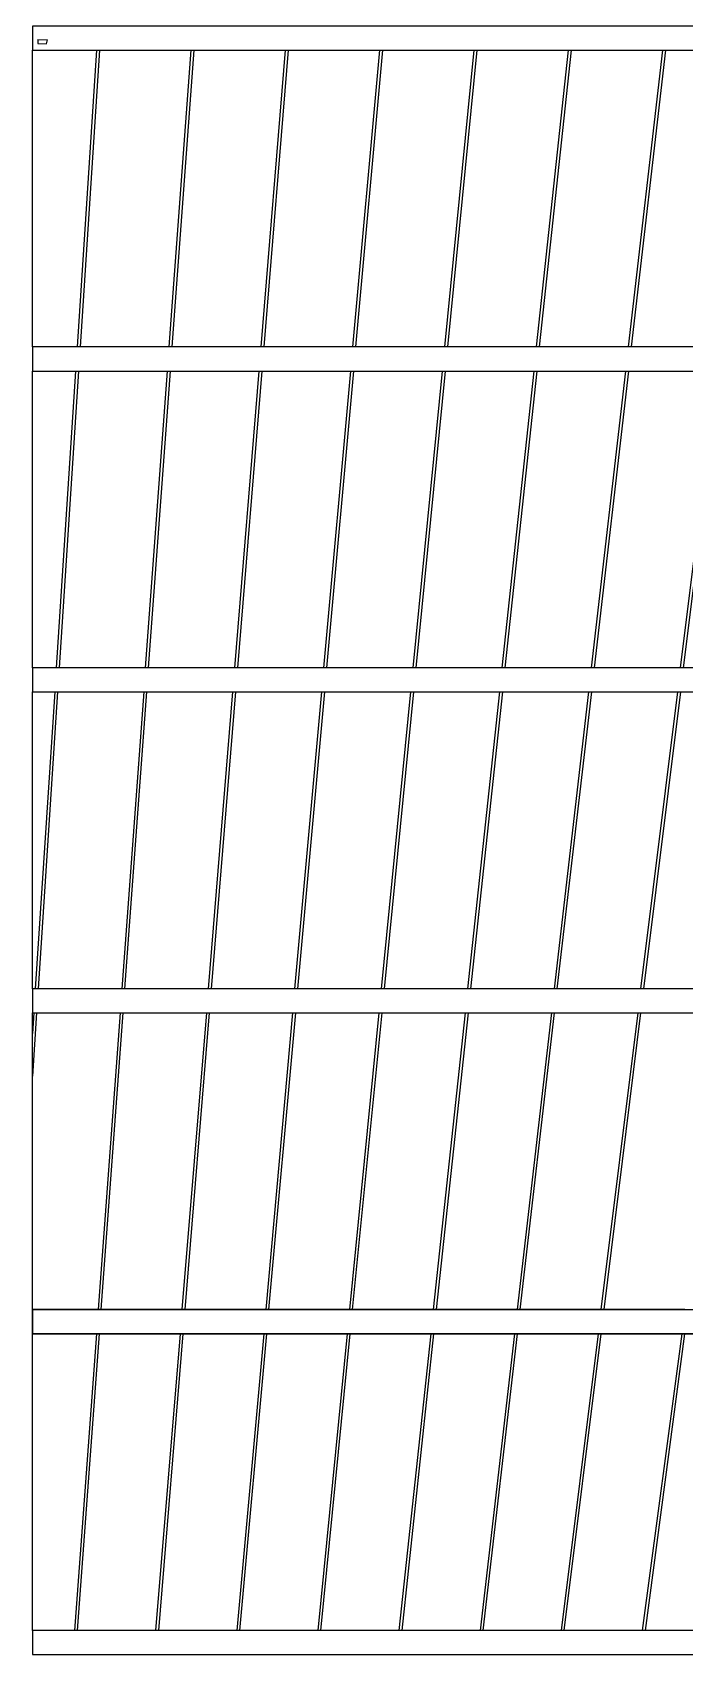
# Model space of a CAD drawing. Header units: millimetres. Extents: x 90964 to 877642, y 656808 to 1438307.
# Drawn here: x 846388 to 854512, y 1229727 to 1249947 of the extents above; entities that cross this region are included whole.
import ezdxf

# ---------------------------------------------------------------- set-up
doc = ezdxf.new("R2010")
doc.units = ezdxf.units.MM
doc.header["$LTSCALE"] = 300
doc.layers.add('ProfileEdges', color=7, linetype='Continuous')
doc.layers.add('SectionCutEdges', color=7, linetype='Continuous')

msp = doc.modelspace()

# ---------------------------------------------------------------- linework, layer by layer
at = {"color": 251}
for p, q in [((847186.4, 1249726.5), (846943.4, 1246026.5)), ((847224.5, 1249726.5), (846981.5, 1246026.5)), ((848361.5, 1249726.5), (848087.6, 1246026.5)), ((848399.6, 1249726.5), (848125.7, 1246026.5)), ((849536.6, 1249726.5), (849231.8, 1246026.5)), ((849574.7, 1249726.5), (849269.9, 1246026.5)), ((850711.8, 1249726.5), (850376, 1246026.5)), ((850749.8, 1249726.5), (850414.1, 1246026.5)), ((851886.9, 1249726.5), (851520.2, 1246026.5)), ((851925, 1249726.5), (851558.3, 1246026.5)), ((853062, 1249726.5), (852664.5, 1246026.5)), ((853100.1, 1249726.5), (852702.6, 1246026.5)), ((854237.2, 1249726.5), (853808.7, 1246026.5)), ((854275.3, 1249726.5), (853846.8, 1246026.5)), ((846926, 1245726.5), (846683, 1242026.5)), ((846963, 1245726.5), (846720.1, 1242026.5)), ((848067.7, 1245726.5), (847793.8, 1242026.5)), ((848104.7, 1245726.5), (847830.8, 1242026.5)), ((849209.4, 1245726.5), (848904.6, 1242026.5)), ((849246.4, 1245726.5), (848941.6, 1242026.5)), ((850351.1, 1245726.5), (850015.3, 1242026.5)), ((850388.1, 1245726.5), (850052.4, 1242026.5)), ((851492.8, 1245726.5), (851126.1, 1242026.5)), ((851529.8, 1245726.5), (851163.2, 1242026.5)), ((852634.5, 1245726.5), (852236.9, 1242026.5)), ((852671.6, 1245726.5), (852274, 1242026.5)), ((853776.2, 1245726.5), (853347.7, 1242026.5)), ((853813.3, 1245726.5), (853384.8, 1242026.5)), ((854918, 1245726.5), (854458.6, 1242026.5)), ((854955, 1245726.5), (854495.6, 1242026.5)), ((846665.6, 1241726.5), (846422.6, 1238026.5)), ((846701.5, 1241726.5), (846458.6, 1238026.5)), ((847773.8, 1241726.5), (847499.9, 1238026.5)), ((847809.8, 1241726.5), (847535.9, 1238026.5)), ((848882.1, 1241726.5), (848577.3, 1238026.5)), ((848918.1, 1241726.5), (848613.2, 1238026.5)), ((849990.4, 1241726.5), (849654.6, 1238026.5)), ((850026.3, 1241726.5), (849690.6, 1238026.5)), ((851098.7, 1241726.5), (850732, 1238026.5)), ((851134.6, 1241726.5), (850768, 1238026.5)), ((852207, 1241726.5), (851809.4, 1238026.5)), ((852242.9, 1241726.5), (851845.3, 1238026.5)), ((853315.3, 1241726.5), (852886.8, 1238026.5)), ((853351.2, 1241726.5), (852922.7, 1238026.5)), ((854423.6, 1241726.5), (853964.1, 1238026.5)), ((854459.5, 1241726.5), (854000.1, 1238026.5)), ((846440, 1237726.5), (846388.1, 1236937.1)), ((846405.1, 1237726.5), (846388.1, 1237467.7)), ((847480, 1237726.5), (847206.1, 1234026.5)), ((847514.8, 1237726.5), (847240.9, 1234026.5)), ((848554.8, 1237726.5), (848250, 1234026.5)), ((848589.6, 1237726.5), (848284.8, 1234026.5)), ((849629.6, 1237726.5), (849293.9, 1234026.5)), ((849664.5, 1237726.5), (849328.7, 1234026.5)), ((850704.5, 1237726.5), (850337.8, 1234026.5)), ((850739.3, 1237726.5), (850372.7, 1234026.5)), ((851779.4, 1237726.5), (851381.8, 1234026.5)), ((851814.2, 1237726.5), (851416.6, 1234026.5)), ((852854.2, 1237726.5), (852425.7, 1234026.5)), ((852889.1, 1237726.5), (852460.6, 1234026.5)), ((853929.1, 1237726.5), (853469.7, 1234026.5)), ((853963.9, 1237726.5), (853504.5, 1234026.5)), ((847186, 1233726.5), (846912.1, 1230026.5)), ((847219.7, 1233726.5), (846945.8, 1230026.5)), ((848227.4, 1233726.5), (847922.6, 1230026.5)), ((848261.1, 1233726.5), (847956.3, 1230026.5)), ((849268.9, 1233726.5), (848933.1, 1230026.5)), ((849302.6, 1233726.5), (848966.8, 1230026.5)), ((850310.3, 1233726.5), (849943.6, 1230026.5)), ((850344, 1233726.5), (849977.3, 1230026.5)), ((851351.7, 1233726.5), (850954.2, 1230026.5)), ((851385.4, 1233726.5), (850987.8, 1230026.5)), ((852393.2, 1233726.5), (851964.7, 1230026.5)), ((852426.9, 1233726.5), (851998.4, 1230026.5)), ((853434.6, 1233726.5), (852975.2, 1230026.5)), ((853468.3, 1233726.5), (853008.9, 1230026.5)), ((854476.1, 1233726.5), (853985.7, 1230026.5)), ((854509.8, 1233726.5), (854019.4, 1230026.5))]:
    msp.add_line(p, q, dxfattribs=at)
at = {"layer": 'ProfileEdges'}
for points in [[(864287.2, 1250026.5), (846388.1, 1250026.5), (846388.1, 1249726.5), (864287.2, 1249726.5)], [(864670.8, 1246026.5), (846388.1, 1246026.5), (846388.1, 1245726.5), (864670.8, 1245726.5)], [(865074.8, 1242026.5), (846388.1, 1242026.5), (846388.1, 1241726.5), (865074.8, 1241726.5)], [(865756.2, 1238026.5), (846388.1, 1238026.5), (846388.1, 1237726.5), (865756.2, 1237726.5)], [(846388.1, 1234026.5), (866230.9, 1234026.5), (866230.9, 1233726.5), (846388.1, 1233726.5)], [(866732.4, 1230026.5), (846388.1, 1230026.5), (846388.1, 1229726.5), (866732.4, 1229726.5)]]:
    msp.add_lwpolyline(points, close=True, dxfattribs=at)
at = {"layer": 'SectionCutEdges', "color": 251}
for p, q in [((846388.1, 1250026.5), (846388.1, 1249726.5)), ((846454, 1249859), (846454, 1249808.8)), ((846454, 1249859), (846576.2, 1249855.2)), ((846564.5, 1249805.4), (846576.2, 1249855.2)), ((846388.1, 1246026.5), (846388.1, 1249726.5)), ((846388.1, 1249726.5), (847114.2, 1249726.5)), ((846454, 1249808.8), (846564.5, 1249805.4)), ((847114.2, 1249726.5), (847139.9, 1249726.5)), ((847139.9, 1249726.5), (847186.4, 1249726.5)), ((847186.4, 1249726.5), (847224.5, 1249726.5)), ((847224.5, 1249726.5), (848289.2, 1249726.5)), ((848289.2, 1249726.5), (848317.2, 1249726.5)), ((848317.2, 1249726.5), (848361.5, 1249726.5)), ((848361.5, 1249726.5), (848399.6, 1249726.5)), ((848399.6, 1249726.5), (849464.2, 1249726.5)), ((849464.2, 1249726.5), (849494.6, 1249726.5)), ((849494.6, 1249726.5), (849536.6, 1249726.5)), ((849536.6, 1249726.5), (849574.7, 1249726.5)), ((849574.7, 1249726.5), (850639.2, 1249726.5)), ((850639.2, 1249726.5), (850671.9, 1249726.5)), ((850671.9, 1249726.5), (850711.8, 1249726.5)), ((850711.8, 1249726.5), (850749.8, 1249726.5)), ((850749.8, 1249726.5), (851814.2, 1249726.5)), ((851814.2, 1249726.5), (851849.3, 1249726.5)), ((851849.3, 1249726.5), (851886.9, 1249726.5)), ((851886.9, 1249726.5), (851925, 1249726.5)), ((851925, 1249726.5), (852989.2, 1249726.5)), ((852989.2, 1249726.5), (853026.7, 1249726.5)), ((853026.7, 1249726.5), (853062, 1249726.5)), ((853062, 1249726.5), (853100.1, 1249726.5)), ((853100.1, 1249726.5), (854164.3, 1249726.5)), ((854164.3, 1249726.5), (854204.1, 1249726.5)), ((854204.1, 1249726.5), (854237.2, 1249726.5)), ((854237.2, 1249726.5), (854275.3, 1249726.5)), ((854275.3, 1249726.5), (855339.3, 1249726.5)), ((846388.1, 1246026.5), (846388.1, 1245726.5)), ((846885.4, 1246026.5), (846388.1, 1246026.5)), ((846894.5, 1246026.5), (846885.4, 1246026.5)), ((846943.4, 1246026.5), (846894.5, 1246026.5)), ((846981.5, 1246026.5), (846943.4, 1246026.5)), ((848029.5, 1246026.5), (846981.5, 1246026.5)), ((848038.7, 1246026.5), (848029.5, 1246026.5)), ((848087.6, 1246026.5), (848038.7, 1246026.5)), ((848125.7, 1246026.5), (848087.6, 1246026.5)), ((849173.6, 1246026.5), (848125.7, 1246026.5)), ((849182.8, 1246026.5), (849173.6, 1246026.5)), ((849231.8, 1246026.5), (849182.8, 1246026.5)), ((849269.9, 1246026.5), (849231.8, 1246026.5)), ((850317.7, 1246026.5), (849269.9, 1246026.5)), ((850326.9, 1246026.5), (850317.7, 1246026.5)), ((850376, 1246026.5), (850326.9, 1246026.5)), ((850414.1, 1246026.5), (850376, 1246026.5)), ((851461.8, 1246026.5), (850414.1, 1246026.5)), ((851471.1, 1246026.5), (851461.8, 1246026.5)), ((851520.2, 1246026.5), (851471.1, 1246026.5)), ((851558.3, 1246026.5), (851520.2, 1246026.5)), ((852605.9, 1246026.5), (851558.3, 1246026.5)), ((852615.2, 1246026.5), (852605.9, 1246026.5)), ((852664.5, 1246026.5), (852615.2, 1246026.5)), ((852702.6, 1246026.5), (852664.5, 1246026.5)), ((853750, 1246026.5), (852702.6, 1246026.5)), ((853759.3, 1246026.5), (853750, 1246026.5)), ((853808.7, 1246026.5), (853759.3, 1246026.5)), ((853846.8, 1246026.5), (853808.7, 1246026.5)), ((854894.1, 1246026.5), (853846.8, 1246026.5)), ((846388.1, 1242026.5), (846388.1, 1245726.5)), ((846388.1, 1245726.5), (846851.2, 1245726.5)), ((846851.2, 1245726.5), (846878.2, 1245726.5)), ((846878.2, 1245726.5), (846926, 1245726.5)), ((846926, 1245726.5), (846963, 1245726.5)), ((846963, 1245726.5), (847992.8, 1245726.5)), ((847992.8, 1245726.5), (848022.3, 1245726.5)), ((848022.3, 1245726.5), (848067.7, 1245726.5)), ((848067.7, 1245726.5), (848104.7, 1245726.5)), ((848104.7, 1245726.5), (849134.4, 1245726.5)), ((849134.4, 1245726.5), (849166.3, 1245726.5)), ((849166.3, 1245726.5), (849209.4, 1245726.5)), ((849209.4, 1245726.5), (849246.4, 1245726.5)), ((849246.4, 1245726.5), (850276, 1245726.5)), ((850276, 1245726.5), (850310.3, 1245726.5)), ((850310.3, 1245726.5), (850351.1, 1245726.5)), ((850351.1, 1245726.5), (850388.1, 1245726.5)), ((850388.1, 1245726.5), (851417.6, 1245726.5)), ((851417.6, 1245726.5), (851454.3, 1245726.5)), ((851454.3, 1245726.5), (851492.8, 1245726.5)), ((851492.8, 1245726.5), (851529.8, 1245726.5)), ((851529.8, 1245726.5), (852559.2, 1245726.5)), ((852559.2, 1245726.5), (852598.4, 1245726.5)), ((852598.4, 1245726.5), (852634.5, 1245726.5)), ((852634.5, 1245726.5), (852671.6, 1245726.5)), ((852671.6, 1245726.5), (853700.7, 1245726.5)), ((853700.7, 1245726.5), (853742.4, 1245726.5)), ((853742.4, 1245726.5), (853776.2, 1245726.5)), ((853776.2, 1245726.5), (853813.3, 1245726.5)), ((853813.3, 1245726.5), (854842.3, 1245726.5)), ((846388.1, 1242026.5), (846388.1, 1241726.5)), ((846622.9, 1242026.5), (846388.1, 1242026.5)), ((846632.4, 1242026.5), (846622.9, 1242026.5)), ((846683, 1242026.5), (846632.4, 1242026.5)), ((846720.1, 1242026.5), (846683, 1242026.5)), ((847733.6, 1242026.5), (846720.1, 1242026.5)), ((847743.1, 1242026.5), (847733.6, 1242026.5)), ((847793.8, 1242026.5), (847743.1, 1242026.5)), ((847830.8, 1242026.5), (847793.8, 1242026.5)), ((848844.3, 1242026.5), (847830.8, 1242026.5)), ((848853.8, 1242026.5), (848844.3, 1242026.5)), ((848904.6, 1242026.5), (848853.8, 1242026.5)), ((848941.6, 1242026.5), (848904.6, 1242026.5)), ((849955, 1242026.5), (848941.6, 1242026.5)), ((849964.5, 1242026.5), (849955, 1242026.5)), ((850015.3, 1242026.5), (849964.5, 1242026.5)), ((850052.4, 1242026.5), (850015.3, 1242026.5)), ((851065.7, 1242026.5), (850052.4, 1242026.5)), ((851075.2, 1242026.5), (851065.7, 1242026.5)), ((851126.1, 1242026.5), (851075.2, 1242026.5)), ((851163.2, 1242026.5), (851126.1, 1242026.5)), ((852176.4, 1242026.5), (851163.2, 1242026.5)), ((852185.9, 1242026.5), (852176.4, 1242026.5)), ((852236.9, 1242026.5), (852185.9, 1242026.5)), ((852274, 1242026.5), (852236.9, 1242026.5)), ((853287.1, 1242026.5), (852274, 1242026.5)), ((853296.6, 1242026.5), (853287.1, 1242026.5)), ((853347.7, 1242026.5), (853296.6, 1242026.5)), ((853384.8, 1242026.5), (853347.7, 1242026.5)), ((854397.7, 1242026.5), (853384.8, 1242026.5)), ((854407.3, 1242026.5), (854397.7, 1242026.5)), ((854458.6, 1242026.5), (854407.3, 1242026.5)), ((854495.6, 1242026.5), (854458.6, 1242026.5)), ((855508.4, 1242026.5), (854495.6, 1242026.5)), ((846388.1, 1238474.7), (846388.1, 1241726.5)), ((846388.1, 1241726.5), (846588.3, 1241726.5)), ((846588.3, 1241726.5), (846616.7, 1241726.5)), ((846616.7, 1241726.5), (846665.6, 1241726.5)), ((846665.6, 1241726.5), (846701.5, 1241726.5)), ((846701.5, 1241726.5), (847696.4, 1241726.5)), ((847696.4, 1241726.5), (847727.3, 1241726.5)), ((847727.3, 1241726.5), (847773.8, 1241726.5)), ((847773.8, 1241726.5), (847809.8, 1241726.5)), ((847809.8, 1241726.5), (848804.6, 1241726.5)), ((848804.6, 1241726.5), (848838, 1241726.5)), ((848838, 1241726.5), (848882.1, 1241726.5)), ((848882.1, 1241726.5), (848918.1, 1241726.5)), ((848918.1, 1241726.5), (849912.8, 1241726.5)), ((849912.8, 1241726.5), (849948.7, 1241726.5)), ((849948.7, 1241726.5), (849990.4, 1241726.5)), ((849990.4, 1241726.5), (850026.3, 1241726.5)), ((850026.3, 1241726.5), (851020.9, 1241726.5)), ((851020.9, 1241726.5), (851059.4, 1241726.5)), ((851059.4, 1241726.5), (851098.7, 1241726.5)), ((851098.7, 1241726.5), (851134.6, 1241726.5)), ((851134.6, 1241726.5), (852129.1, 1241726.5)), ((852129.1, 1241726.5), (852170.1, 1241726.5)), ((852170.1, 1241726.5), (852207, 1241726.5)), ((852207, 1241726.5), (852242.9, 1241726.5)), ((852242.9, 1241726.5), (853237.3, 1241726.5)), ((853237.3, 1241726.5), (853280.8, 1241726.5)), ((853280.8, 1241726.5), (853315.3, 1241726.5)), ((853315.3, 1241726.5), (853351.2, 1241726.5)), ((853351.2, 1241726.5), (854345.4, 1241726.5)), ((854345.4, 1241726.5), (854391.5, 1241726.5)), ((854391.5, 1241726.5), (854423.6, 1241726.5)), ((854423.6, 1241726.5), (854459.5, 1241726.5)), ((854459.5, 1241726.5), (855453.6, 1241726.5)), ((846388.1, 1238026.5), (846388.1, 1238474.7)), ((846388.1, 1238026.5), (846388.1, 1237726.5)), ((846422.6, 1238026.5), (846388.1, 1238026.5)), ((846458.6, 1238026.5), (846422.6, 1238026.5)), ((847437.8, 1238026.5), (846458.6, 1238026.5)), ((847447.5, 1238026.5), (847437.8, 1238026.5)), ((847499.9, 1238026.5), (847447.5, 1238026.5)), ((847535.9, 1238026.5), (847499.9, 1238026.5)), ((848515.1, 1238026.5), (847535.9, 1238026.5)), ((848524.8, 1238026.5), (848515.1, 1238026.5)), ((848577.3, 1238026.5), (848524.8, 1238026.5)), ((848613.2, 1238026.5), (848577.3, 1238026.5)), ((849592.3, 1238026.5), (848613.2, 1238026.5)), ((849602.1, 1238026.5), (849592.3, 1238026.5)), ((849654.6, 1238026.5), (849602.1, 1238026.5)), ((849690.6, 1238026.5), (849654.6, 1238026.5)), ((850669.6, 1238026.5), (849690.6, 1238026.5)), ((850679.3, 1238026.5), (850669.6, 1238026.5)), ((850732, 1238026.5), (850679.3, 1238026.5)), ((850768, 1238026.5), (850732, 1238026.5)), ((851746.8, 1238026.5), (850768, 1238026.5)), ((851756.6, 1238026.5), (851746.8, 1238026.5)), ((851809.4, 1238026.5), (851756.6, 1238026.5)), ((851845.3, 1238026.5), (851809.4, 1238026.5)), ((852824.1, 1238026.5), (851845.3, 1238026.5)), ((852833.9, 1238026.5), (852824.1, 1238026.5)), ((852886.8, 1238026.5), (852833.9, 1238026.5)), ((852922.7, 1238026.5), (852886.8, 1238026.5)), ((853901.4, 1238026.5), (852922.7, 1238026.5)), ((853911.2, 1238026.5), (853901.4, 1238026.5)), ((853964.1, 1238026.5), (853911.2, 1238026.5)), ((854000.1, 1238026.5), (853964.1, 1238026.5)), ((854978.6, 1238026.5), (854000.1, 1238026.5)), ((846388.1, 1237467.7), (846388.1, 1237726.5)), ((846388.1, 1237726.5), (846405.1, 1237726.5)), ((846405.1, 1237726.5), (846440, 1237726.5)), ((846440, 1237726.5), (847400.2, 1237726.5)), ((847400.2, 1237726.5), (847432.5, 1237726.5)), ((847432.5, 1237726.5), (847480, 1237726.5)), ((847480, 1237726.5), (847514.8, 1237726.5)), ((847514.8, 1237726.5), (848474.9, 1237726.5)), ((848474.9, 1237726.5), (848509.8, 1237726.5)), ((848509.8, 1237726.5), (848554.8, 1237726.5)), ((848554.8, 1237726.5), (848589.6, 1237726.5)), ((848589.6, 1237726.5), (849549.6, 1237726.5)), ((849549.6, 1237726.5), (849587.1, 1237726.5)), ((849587.1, 1237726.5), (849629.6, 1237726.5)), ((849629.6, 1237726.5), (849664.5, 1237726.5)), ((849664.5, 1237726.5), (850624.4, 1237726.5)), ((850624.4, 1237726.5), (850664.5, 1237726.5)), ((850664.5, 1237726.5), (850704.5, 1237726.5)), ((850704.5, 1237726.5), (850739.3, 1237726.5)), ((850739.3, 1237726.5), (851699.1, 1237726.5)), ((851699.1, 1237726.5), (851741.8, 1237726.5)), ((851741.8, 1237726.5), (851779.4, 1237726.5)), ((851779.4, 1237726.5), (851814.2, 1237726.5)), ((851814.2, 1237726.5), (852773.9, 1237726.5)), ((852773.9, 1237726.5), (852819.2, 1237726.5)), ((852819.2, 1237726.5), (852854.2, 1237726.5)), ((852854.2, 1237726.5), (852889.1, 1237726.5)), ((852889.1, 1237726.5), (853848.6, 1237726.5)), ((853848.6, 1237726.5), (853896.5, 1237726.5)), ((853896.5, 1237726.5), (853929.1, 1237726.5)), ((853929.1, 1237726.5), (853963.9, 1237726.5)), ((853963.9, 1237726.5), (854923.3, 1237726.5)), ((846388.1, 1236937.1), (846388.1, 1237467.7)), ((846388.1, 1234026.5), (846388.1, 1236937.1)), ((846388.1, 1234026.5), (846388.1, 1233726.5)), ((847142, 1234026.5), (846388.1, 1234026.5)), ((847152, 1234026.5), (847142, 1234026.5)), ((847206.1, 1234026.5), (847152, 1234026.5)), ((847240.9, 1234026.5), (847206.1, 1234026.5)), ((848185.8, 1234026.5), (847240.9, 1234026.5)), ((848195.8, 1234026.5), (848185.8, 1234026.5)), ((848250, 1234026.5), (848195.8, 1234026.5)), ((848284.8, 1234026.5), (848250, 1234026.5)), ((849229.7, 1234026.5), (848284.8, 1234026.5)), ((849239.7, 1234026.5), (849229.7, 1234026.5)), ((849293.9, 1234026.5), (849239.7, 1234026.5)), ((849328.7, 1234026.5), (849293.9, 1234026.5)), ((850273.5, 1234026.5), (849328.7, 1234026.5)), ((850283.5, 1234026.5), (850273.5, 1234026.5)), ((850337.8, 1234026.5), (850283.5, 1234026.5)), ((850372.7, 1234026.5), (850337.8, 1234026.5)), ((851317.3, 1234026.5), (850372.7, 1234026.5)), ((851327.4, 1234026.5), (851317.3, 1234026.5)), ((851381.8, 1234026.5), (851327.4, 1234026.5)), ((851416.6, 1234026.5), (851381.8, 1234026.5)), ((852361.2, 1234026.5), (851416.6, 1234026.5)), ((852371.2, 1234026.5), (852361.2, 1234026.5)), ((852425.7, 1234026.5), (852371.2, 1234026.5)), ((852460.6, 1234026.5), (852425.7, 1234026.5)), ((853405, 1234026.5), (852460.6, 1234026.5)), ((853415.1, 1234026.5), (853405, 1234026.5)), ((853469.7, 1234026.5), (853415.1, 1234026.5)), ((853504.5, 1234026.5), (853469.7, 1234026.5)), ((854448.8, 1234026.5), (853504.5, 1234026.5)), ((854458.9, 1234026.5), (854448.8, 1234026.5)), ((854513.7, 1234026.5), (854458.9, 1234026.5)), ((846388.1, 1230026.5), (846388.1, 1233726.5)), ((846388.1, 1233726.5), (847103.9, 1233726.5)), ((847103.9, 1233726.5), (847137.6, 1233726.5)), ((847137.6, 1233726.5), (847186, 1233726.5)), ((847186, 1233726.5), (847219.7, 1233726.5)), ((847219.7, 1233726.5), (848145.2, 1233726.5)), ((848145.2, 1233726.5), (848181.6, 1233726.5)), ((848181.6, 1233726.5), (848227.4, 1233726.5)), ((848227.4, 1233726.5), (848261.1, 1233726.5)), ((848261.1, 1233726.5), (849186.6, 1233726.5)), ((849186.6, 1233726.5), (849225.6, 1233726.5)), ((849225.6, 1233726.5), (849268.9, 1233726.5)), ((849268.9, 1233726.5), (849302.6, 1233726.5)), ((849302.6, 1233726.5), (850227.9, 1233726.5)), ((850227.9, 1233726.5), (850269.6, 1233726.5)), ((850269.6, 1233726.5), (850310.3, 1233726.5)), ((850310.3, 1233726.5), (850344, 1233726.5)), ((850344, 1233726.5), (851269.2, 1233726.5)), ((851269.2, 1233726.5), (851313.6, 1233726.5)), ((851313.6, 1233726.5), (851351.7, 1233726.5)), ((851351.7, 1233726.5), (851385.4, 1233726.5)), ((851385.4, 1233726.5), (852310.5, 1233726.5)), ((852310.5, 1233726.5), (852357.6, 1233726.5)), ((852357.6, 1233726.5), (852393.2, 1233726.5)), ((852393.2, 1233726.5), (852426.9, 1233726.5)), ((852426.9, 1233726.5), (853351.8, 1233726.5)), ((853351.8, 1233726.5), (853401.6, 1233726.5)), ((853401.6, 1233726.5), (853434.6, 1233726.5)), ((853434.6, 1233726.5), (853468.3, 1233726.5)), ((853468.3, 1233726.5), (854393.1, 1233726.5)), ((854393.1, 1233726.5), (854445.6, 1233726.5)), ((854445.6, 1233726.5), (854476.1, 1233726.5)), ((854476.1, 1233726.5), (854509.8, 1233726.5)), ((854509.8, 1233726.5), (855417.7, 1233726.5)), ((846388.1, 1230026.5), (846388.1, 1229726.5)), ((846846.2, 1230026.5), (846388.1, 1230026.5)), ((846856.4, 1230026.5), (846846.2, 1230026.5)), ((846912.1, 1230026.5), (846856.4, 1230026.5)), ((846945.8, 1230026.5), (846912.1, 1230026.5)), ((847856.6, 1230026.5), (846945.8, 1230026.5)), ((847866.9, 1230026.5), (847856.6, 1230026.5)), ((847922.6, 1230026.5), (847866.9, 1230026.5)), ((847956.3, 1230026.5), (847922.6, 1230026.5)), ((848867.1, 1230026.5), (847956.3, 1230026.5)), ((848877.3, 1230026.5), (848867.1, 1230026.5)), ((848933.1, 1230026.5), (848877.3, 1230026.5)), ((848966.8, 1230026.5), (848933.1, 1230026.5)), ((849877.5, 1230026.5), (848966.8, 1230026.5)), ((849887.7, 1230026.5), (849877.5, 1230026.5)), ((849943.6, 1230026.5), (849887.7, 1230026.5)), ((849977.3, 1230026.5), (849943.6, 1230026.5)), ((850887.9, 1230026.5), (849977.3, 1230026.5)), ((850898.1, 1230026.5), (850887.9, 1230026.5)), ((850954.2, 1230026.5), (850898.1, 1230026.5)), ((850987.8, 1230026.5), (850954.2, 1230026.5)), ((851898.3, 1230026.5), (850987.8, 1230026.5)), ((851908.6, 1230026.5), (851898.3, 1230026.5)), ((851964.7, 1230026.5), (851908.6, 1230026.5)), ((851998.4, 1230026.5), (851964.7, 1230026.5)), ((852908.7, 1230026.5), (851998.4, 1230026.5)), ((852919, 1230026.5), (852908.7, 1230026.5)), ((852975.2, 1230026.5), (852919, 1230026.5)), ((853008.9, 1230026.5), (852975.2, 1230026.5)), ((853919.1, 1230026.5), (853008.9, 1230026.5)), ((853929.4, 1230026.5), (853919.1, 1230026.5)), ((853985.7, 1230026.5), (853929.4, 1230026.5)), ((854019.4, 1230026.5), (853985.7, 1230026.5)), ((854912.4, 1230026.5), (854019.4, 1230026.5))]:
    msp.add_line(p, q, dxfattribs=at)

doc.saveas('drawing.dxf')
